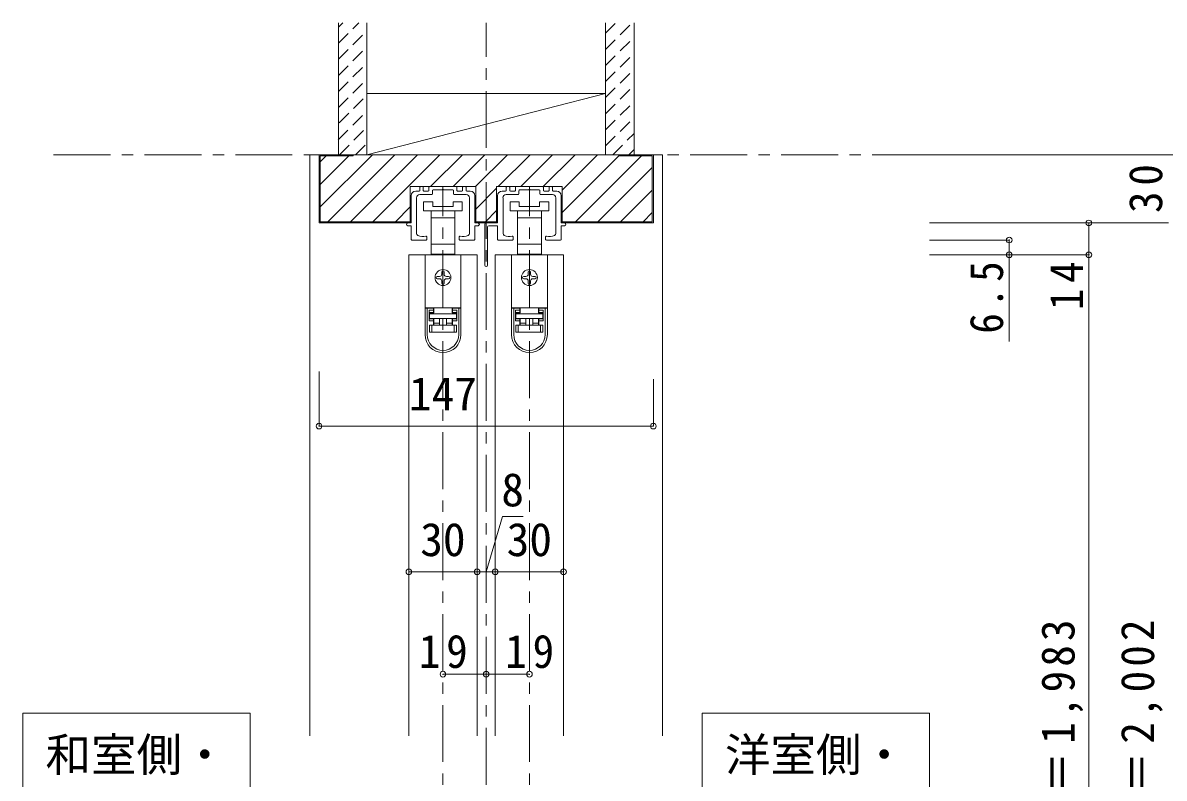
# Model space of a CAD drawing. Units: millimetres, scale not verified. Extents: x -973 to 977, y -701 to 696.
# Drawn here: x -591 to -89, y -335 to -2 of the extents above; entities that cross this region are included whole.
import ezdxf
from ezdxf.enums import TextEntityAlignment as Align

# ---------------------------------------------------------------- set-up
doc = ezdxf.new("R2010")
doc.units = ezdxf.units.MM
doc.header["$LTSCALE"] = 5
doc.header["$PDMODE"] = 32
doc.header["$PDSIZE"] = 2.5
doc.linetypes.add('CHAIN1', pattern=[8, 5, -1, 1, -1])
doc.linetypes.add('DASHED1', pattern=[1.8, 1.2, -0.6])
for name, color, linetype, lineweight in [('0-1_通り芯', 4, 'CHAIN1', 9), ('0-2_柱', 3, 'Continuous', 9), ('0-3_仕上げ', 2, 'Continuous', 9), ('0-4_枠', 3, 'Continuous', 9), ('0-6_扉', 6, 'Continuous', 9), ('0-7_金物', 7, 'Continuous', 9), ('0-A_文字', 7, 'Continuous', 9), ('0-B_寸法', 7, 'Continuous', 9), ('0-C_ハッチ', 4, 'DASHED1', 9)]:
    doc.layers.add(name, color=color, linetype=linetype, lineweight=lineweight)
doc.styles.add('ＭＳ ゴシック', font='')
doc.styles.get('ＭＳ ゴシック').set_extended_font_data('MS Gothic')

# ---------------------------------------------------------------- blocks, each defined once
blk = doc.blocks.new('02')
at = {"layer": '0-B_寸法'}
for p, q in [((-12, 6.623), (-10.45, 6.623)), ((-10.15, 6.923), (-10.15, 8.323)), ((-10.15, 5.123), (-4.95, 5.123)), ((-8.95, 8.623), (-9.85, 8.623)), ((-8.65, 6.923), (-8.65, 8.323)), ((-6.45, 6.623), (-8.35, 6.623)), ((-6.15, 8.323), (-6.15, 6.923)), ((-5.85, 8.623), (5.85, 8.623)), ((-4.65, 5.423), (-4.65, 6.823)), ((-4.35, 7.123), (-0.3, 7.123)), ((0, 7.423), (-0.3, 7.123)), ((0, 7.423), (0.3, 7.123)), ((4.35, 7.123), (0.3, 7.123)), ((4.65, 5.423), (4.65, 6.823)), ((10.15, 5.123), (4.95, 5.123)), ((6.15, 8.323), (6.15, 6.923)), ((6.45, 6.623), (8.35, 6.623)), ((8.65, 6.923), (8.65, 8.323)), ((8.95, 8.623), (9.85, 8.623)), ((10.15, 6.923), (10.15, 8.323)), ((12, 6.623), (10.45, 6.623)), ((-14, 4.623), (-14, -7.377)), ((-11.6, -11.949), (-11.6, 3.623)), ((11.6, -11.949), (11.6, 3.623)), ((14, 4.623), (14, -7.377)), ((-15.4, -7.377), (-14, -7.377)), ((-15.4, -8.577), (-14, -8.577)), ((-14, -14.577), (-14, -8.577)), ((15.4, -7.377), (14, -7.377)), ((15.4, -8.577), (14, -8.577)), ((14, -14.577), (14, -8.577)), ((-13.7, -14.877), (-7.45, -14.877)), ((-7.15, -14.577), (-7.15, -13.502)), ((7.15, -14.577), (7.15, -13.502)), ((13.7, -14.877), (7.45, -14.877))]:
    blk.add_line(p, q, dxfattribs=at)
for centre, radius, start, end in [((-12, 4.623), 2, 90, 180), ((-10.15, 3.623), 1.5, 90, 180), ((-10.45, 6.923), 0.3, 270, 0), ((-9.85, 8.323), 0.3, 90, 180), ((-8.95, 8.323), 0.3, 0, 90), ((-8.35, 6.923), 0.3, 180, 270), ((-6.45, 6.923), 0.3, 270, 0), ((-5.85, 8.323), 0.3, 90, 180), ((-4.95, 5.423), 0.3, 270, 0), ((-4.35, 6.823), 0.3, 90, 180), ((4.35, 6.823), 0.3, 0, 90), ((4.95, 5.423), 0.3, 180, 270), ((5.85, 8.323), 0.3, 0, 90), ((6.45, 6.923), 0.3, 180, 270), ((8.35, 6.923), 0.3, 270, 0), ((8.95, 8.323), 0.3, 90, 180), ((9.85, 8.323), 0.3, 0, 90), ((10.45, 6.923), 0.3, 180, 270), ((10.15, 3.623), 1.5, 0, 90), ((12, 4.623), 2, 0, 90), ((-15.4, -7.977), 0.6, 90, 180), ((-15.4, -7.977), 0.6, 180, 270), ((15.4, -7.977), 0.6, 0, 90), ((15.4, -7.977), 0.6, 270, 0), ((-13.7, -14.577), 0.3, 180, 270), ((-10.6, -11.949), 1, 180, 243.25632), ((-8.8, -8.377), 5, 243.25632, 284.75682), ((-7.45, -13.502), 0.3, 0, 104.75682), ((-7.45, -14.577), 0.3, 270, 0), ((7.45, -13.502), 0.3, 75.24318, 180), ((7.45, -14.577), 0.3, 180, 270), ((8.8, -8.377), 5, 255.24318, 296.74368), ((10.6, -11.949), 1, 296.74368, 0), ((13.7, -14.577), 0.3, 270, 0)]:
    blk.add_arc(centre, radius, start, end, dxfattribs=at)
blk = doc.blocks.new('03')
at = {"layer": '0-B_寸法'}
for p, q in [((-13.079, 5.476), (-13.079, -6.524)), ((-11.079, 7.476), (-9.529, 7.476)), ((-9.229, 7.776), (-9.229, 9.176)), ((-9.229, 5.976), (-4.029, 5.976)), ((-8.029, 9.476), (-8.929, 9.476)), ((-7.729, 7.776), (-7.729, 9.176)), ((-5.529, 7.476), (-7.429, 7.476)), ((-5.229, 9.176), (-5.229, 7.776)), ((-4.929, 9.476), (6.771, 9.476)), ((-3.729, 6.276), (-3.729, 7.676)), ((-3.429, 7.976), (0.621, 7.976)), ((0.921, 8.276), (0.621, 7.976)), ((0.921, 8.276), (1.221, 7.976)), ((5.271, 7.976), (1.221, 7.976)), ((5.571, 6.276), (5.571, 7.676)), ((11.071, 5.976), (5.871, 5.976)), ((7.071, 9.176), (7.071, 7.776)), ((7.371, 7.476), (9.271, 7.476)), ((9.571, 7.776), (9.571, 9.176)), ((9.871, 9.476), (10.771, 9.476)), ((11.071, 7.776), (11.071, 9.176)), ((12.921, 7.476), (11.371, 7.476)), ((14.921, 5.476), (14.921, -6.524)), ((-10.679, -11.096), (-10.679, 4.476)), ((12.521, -11.096), (12.521, 4.476)), ((-18.679, -25.124), (-18.679, -7.024)), ((-18.179, -6.524), (-13.079, -6.524)), ((-17.479, -25.124), (-17.479, -8.224)), ((-16.979, -7.724), (-13.079, -7.724)), ((-13.079, -13.724), (-13.079, -7.724)), ((16.321, -6.524), (14.921, -6.524)), ((16.321, -7.724), (14.921, -7.724)), ((14.921, -13.724), (14.921, -7.724)), ((-12.779, -14.024), (-6.529, -14.024)), ((-6.229, -13.724), (-6.229, -12.649)), ((8.071, -13.724), (8.071, -12.649)), ((14.621, -14.024), (8.371, -14.024))]:
    blk.add_line(p, q, dxfattribs=at)
for centre, radius, start, end in [((-11.079, 5.476), 2, 90, 180), ((-9.229, 4.476), 1.5, 90, 180), ((-9.529, 7.776), 0.3, 270, 0), ((-8.929, 9.176), 0.3, 90, 180), ((-8.029, 9.176), 0.3, 0, 90), ((-7.429, 7.776), 0.3, 180, 270), ((-5.529, 7.776), 0.3, 270, 0), ((-4.929, 9.176), 0.3, 90, 180), ((-4.029, 6.276), 0.3, 270, 0), ((-3.429, 7.676), 0.3, 90, 180), ((5.271, 7.676), 0.3, 0, 90), ((5.871, 6.276), 0.3, 180, 270), ((6.771, 9.176), 0.3, 0, 90), ((7.371, 7.776), 0.3, 180, 270), ((9.271, 7.776), 0.3, 270, 0), ((9.871, 9.176), 0.3, 90, 180), ((10.771, 9.176), 0.3, 0, 90), ((11.371, 7.776), 0.3, 180, 270), ((11.071, 4.476), 1.5, 0, 90), ((12.921, 5.476), 2, 0, 90), ((-18.179, -7.024), 0.5, 90, 180), ((-16.979, -8.224), 0.5, 90, 180), ((16.321, -7.124), 0.6, 0, 90), ((16.321, -7.124), 0.6, 270, 0), ((-12.779, -13.724), 0.3, 180, 270), ((-9.679, -11.096), 1, 180, 243.25632), ((-7.879, -7.524), 5, 243.25632, 284.75682), ((-6.529, -12.649), 0.3, 0, 104.75682), ((-6.529, -13.724), 0.3, 270, 0), ((8.371, -12.649), 0.3, 75.24318, 180), ((8.371, -13.724), 0.3, 180, 270), ((9.721, -7.524), 5, 255.24318, 296.74368), ((11.521, -11.096), 1, 296.74368, 0), ((14.621, -13.724), 0.3, 270, 0), ((-18.079, -25.124), 0.6, 180, 0)]:
    blk.add_arc(centre, radius, start, end, dxfattribs=at)
blk = doc.blocks.new('下荷重(戸車)')
at = {"layer": '0-7_金物'}
for p, q in [((8.5, 37.107), (4.5, 37.107)), ((5.25, 30.107), (5.25, 33.107)), ((-5.25, 30.107), (0, 30.107)), ((0, 30.107), (5.25, 30.107)), ((5.25, 18.507), (5.25, 30.107)), ((0, 18.507), (-5.25, 18.507)), ((-5.25, 18.507), (-5.25, 14.107)), ((5.25, 18.507), (0, 18.507)), ((5.25, 14.107), (5.25, 18.507)), ((7.9, 13.807), (-7.9, 13.807)), ((-7.9, 13.807), (-7.9, -9.493)), ((-5.25, 14.107), (-4, 14.107)), ((-4, 14.107), (-4, 13.807)), ((4, 14.107), (-4, 14.107)), ((4, 14.107), (5.25, 14.107)), ((4, 13.807), (4, 14.107)), ((7.9, 13.807), (7.9, -9.493)), ((-0.5, 6.307), (-0.5, 5.307)), ((0.5, 5.307), (0.5, 6.307)), ((-1.5, 4.307), (-2.5, 4.307)), ((-2.5, 3.307), (-1.5, 3.307)), ((-0.5, 2.307), (-0.5, 1.307)), ((0.5, 1.307), (0.5, 2.307)), ((2.5, 4.307), (1.5, 4.307)), ((1.5, 3.307), (2.5, 3.307)), ((7.9, -9.493), (-7.9, -9.493)), ((-7.9, -9.493), (-7.9, -9.593)), ((-6.9, -9.593), (-7.9, -9.593)), ((-7.9, -9.593), (-7.9, -21.293)), ((-4.2, -9.593), (-6.9, -9.593)), ((-6.9, -21.293), (-6.9, -9.593)), ((-4.9, -9.593), (-4.9, -9.493)), ((-4.2, -9.593), (-4.2, -10.593)), ((-4, -11.693), (-4, -9.493)), ((4, -9.493), (4, -11.693)), ((6.9, -9.593), (4.2, -9.593)), ((4.2, -10.593), (4.2, -9.593)), ((4.9, -9.493), (4.9, -9.593)), ((6.9, -9.593), (6.9, -21.293)), ((7.9, -9.593), (6.9, -9.593)), ((7.9, -9.493), (7.9, -9.593)), ((7.9, -21.293), (7.9, -9.593)), ((-6.1, -10.593), (-6.1, -15.293)), ((-6.1, -10.593), (-4.2, -10.593)), ((-6.1, -14.293), (-4.2, -14.293)), ((-5.9, -11.693), (-5.9, -12.193)), ((-4, -11.693), (-5.9, -11.693)), ((-5.9, -12.193), (5.9, -12.193)), ((-5.9, -14.193), (-5.9, -12.193)), ((5.9, -14.193), (-5.9, -14.193)), ((-4.2, -14.293), (-4.2, -15.293)), ((-4, -16.193), (-4, -14.193)), ((-1.5, -14.193), (-1.5, -17.193)), ((1.5, -14.193), (1.5, -17.193)), ((5.9, -11.693), (4, -11.693)), ((4.2, -11.593), (4.2, -10.593)), ((4.2, -10.593), (6.1, -10.593)), ((6.1, -11.593), (4.2, -11.593)), ((5.9, -12.193), (5.9, -11.693)), ((5.9, -12.193), (5.9, -14.193)), ((6.1, -15.293), (6.1, -10.593)), ((-4.2, -15.293), (-6.1, -15.293)), ((-5.9, -17.193), (-4.9, -17.193)), ((-4.9, -17.193), (4.9, -17.193)), ((-4.9, -17.193), (-4.9, -20.193)), ((-4.2, -15.293), (-4.2, -17.193)), ((1.5, -16.193), (4, -16.193)), ((6.1, -15.293), (4.2, -15.293)), ((4.2, -17.193), (4.2, -15.293)), ((4.9, -17.193), (5.9, -17.193)), ((5.9, -17.193), (5.9, -20.193)), ((4.9, -20.193), (-4.9, -20.193))]:
    blk.add_line(p, q, dxfattribs=at)
for points in [[(-8.5, 33.107), (0, 33.107), (8.5, 33.107), (8.5, 37.107)], [(4.5, 37.107), (4.5, 35.107), (-4.5, 35.107), (-4.5, 37.107), (-8.5, 37.107), (-8.5, 33.107)], [(-5.25, 33.107), (-5.25, 30.107), (-5.25, 18.507)], [(-4.2, -10.593), (-4.2, -11.593), (-6.1, -11.593)], [(4, -14.193), (4, -16.193), (4, -17.193)], [(4.2, -15.293), (4.2, -14.293), (6.1, -14.293)], [(-4.9, -20.193), (-5.9, -20.193), (-5.9, -17.193)], [(-4, -17.193), (-4, -16.193), (-1.5, -16.193)], [(5.9, -20.193), (4.9, -20.193), (4.9, -17.193)]]:
    blk.add_lwpolyline(points, dxfattribs=at)
blk.add_circle((0, 3.807), 3.5, dxfattribs=at)
for centre, radius, start, end in [((-1.5, 5.307), 1, 270, 0), ((0, 6.307), 0.5, 90, 180), ((0, 6.307), 0.5, 0, 90), ((1.5, 5.307), 1, 180, 270), ((-2.5, 3.807), 0.5, 90, 180), ((-2.5, 3.807), 0.5, 180, 270), ((-1.5, 2.307), 1, 0, 90), ((0, 1.307), 0.5, 180, 270), ((0, 1.307), 0.5, 270, 0), ((1.5, 2.307), 1, 90, 180), ((2.5, 3.807), 0.5, 0, 90), ((2.5, 3.807), 0.5, 270, 0), ((0, -21.293), 7.9, 180, 0), ((0, -21.293), 6.9, 180, 0)]:
    blk.add_arc(centre, radius, start, end, dxfattribs=at)

msp = doc.modelspace()

# ---------------------------------------------------------------- linework, layer by layer
at = {"layer": '0-1_通り芯'}
for p, q in [((-387.347, -577.5), (-387.347, -2.5)), ((-577.597, -60.5), (-33.347, -60.5)), ((-406.347, -567.5), (-406.347, -74.5)), ((-368.347, -567.5), (-368.347, -74.5))]:
    msp.add_line(p, q, dxfattribs=at)
at = {"layer": '0-2_柱', "color": 7}
msp.add_line((-439.847, -60.5), (-334.847, -33.5), dxfattribs=at)
at = {"layer": '0-2_柱'}
for p, q in [((-439.847, -33.5), (-334.847, -33.5)), ((-439.847, -60.5), (-334.847, -60.5))]:
    msp.add_line(p, q, dxfattribs=at)
at = {"layer": '0-3_仕上げ'}
for p, q in [((-452.347, -60.5), (-452.347, -2.5)), ((-439.847, -60.5), (-439.847, -2.5)), ((-334.847, -60.5), (-334.847, -2.5)), ((-322.347, -60.5), (-322.347, -2.5))]:
    msp.add_line(p, q, dxfattribs=at)
at = {"layer": '0-4_枠', "color": 4}
for p, q in [((-464.847, -60.5), (-460.847, -60.5)), ((-464.847, -60.5), (-464.847, -316)), ((-309.847, -60.5), (-313.847, -60.5)), ((-309.847, -316), (-309.847, -60.5))]:
    msp.add_line(p, q, dxfattribs=at)
at = {"layer": '0-4_枠'}
for p, q in [((-460.847, -90.5), (-460.847, -60.5)), ((-313.847, -60.5), (-460.847, -60.5)), ((-460.347, -90), (-460.347, -61)), ((-445.847, -61), (-460.347, -61)), ((-445.847, -60.5), (-445.847, -61)), ((-328.847, -61), (-328.847, -60.5)), ((-328.847, -61), (-314.347, -61)), ((-314.347, -90), (-314.347, -61)), ((-313.847, -90.5), (-313.847, -60.5)), ((-420.747, -90.5), (-420.747, -74.5)), ((-391.947, -74.5), (-420.747, -74.5)), ((-391.947, -90.5), (-391.947, -74.5)), ((-382.747, -90.5), (-382.747, -74.5)), ((-353.947, -74.5), (-382.747, -74.5)), ((-353.947, -90.5), (-353.947, -74.5)), ((-460.347, -90), (-420.747, -90)), ((-382.747, -90), (-391.947, -90)), ((-314.347, -90), (-353.947, -90)), ((-420.747, -90.5), (-460.847, -90.5)), ((-382.747, -90.5), (-391.947, -90.5)), ((-313.847, -90.5), (-353.947, -90.5))]:
    msp.add_line(p, q, dxfattribs=at)
at = {"layer": '0-6_扉'}
for p, q in [((-391.347, -104.5), (-421.347, -104.5)), ((-421.347, -104.5), (-421.347, -316)), ((-391.347, -104.5), (-391.347, -316)), ((-353.347, -104.5), (-383.347, -104.5)), ((-383.347, -104.5), (-383.347, -316)), ((-353.347, -104.5), (-353.347, -316))]:
    msp.add_line(p, q, dxfattribs=at)
at = {"layer": '0-7_金物', "color": 6}
msp.add_line((-353.347, -104.5), (-383.347, -104.5), dxfattribs=at)
at = {"layer": '0-A_文字'}
for p, q in [((-591.097, -346), (-591.097, -306)), ((-591.097, -306), (-491.097, -306)), ((-491.097, -306), (-491.097, -346)), ((-292.347, -306), (-192.347, -306)), ((-192.347, -306), (-192.347, -346))]:
    msp.add_line(p, q, dxfattribs=at)
msp.add_lwpolyline([(-192.347, -346), (-292.347, -346), (-292.347, -306)], dxfattribs=at)
at = {"layer": '0-B_寸法', "color": 4}
for p, q in [((-52.347, -60.5), (-192.347, -60.5)), ((-87.347, -90.5), (-192.347, -90.5)), ((-122.347, -90.5), (-122.347, -104.5)), ((-157.347, -98), (-192.347, -98)), ((-157.347, -98), (-157.347, -142.685)), ((-122.347, -104.5), (-192.347, -104.5)), ((-122.347, -104.5), (-122.347, -547.5)), ((-460.847, -179.804), (-460.847, -155.746)), ((-313.847, -179.804), (-313.847, -159.246)), ((-460.847, -179.804), (-313.847, -179.804)), ((-421.347, -243.883), (-353.347, -243.883)), ((-406.347, -288.883), (-387.347, -288.883)), ((-387.347, -288.883), (-368.347, -288.883))]:
    msp.add_line(p, q, dxfattribs=at)
msp.add_lwpolyline([(-387.347, -243.883), (-380.22, -219.494), (-371.153, -219.494)], dxfattribs=at)
at = {"layer": '0-B_寸法'}
for p in [(-122.347, -90.5), (-157.347, -98), (-157.347, -104.5), (-122.347, -104.5), (-460.847, -179.804), (-313.847, -179.804), (-421.347, -243.883), (-391.347, -243.883), (-383.347, -243.883), (-353.347, -243.883), (-406.347, -288.883), (-387.347, -288.883), (-368.347, -288.883)]:
    msp.add_point(p, dxfattribs=at)
at = {"layer": '0-C_ハッチ'}
for p, q in [((-452.347, -11.466), (-443.381, -2.5)), ((-452.347, -4.395), (-450.452, -2.5)), ((-334.847, -14.174), (-323.173, -2.5)), ((-334.847, -7.103), (-330.244, -2.5)), ((-452.347, -18.537), (-439.847, -6.037)), ((-334.847, -21.246), (-322.347, -8.746)), ((-452.347, -25.608), (-439.847, -13.108)), ((-334.847, -28.317), (-322.347, -15.817)), ((-452.347, -32.679), (-439.847, -20.179)), ((-334.847, -35.388), (-322.347, -22.888)), ((-452.347, -39.751), (-439.847, -27.251)), ((-334.847, -42.459), (-322.347, -29.959)), ((-452.025, -46.5), (-439.847, -34.322)), ((-334.847, -49.53), (-322.347, -37.03)), ((-452.375, -53.921), (-439.847, -41.393)), ((-334.847, -56.601), (-322.347, -44.101)), ((-451.883, -60.5), (-439.847, -48.464)), ((-331.675, -60.5), (-322.347, -51.172)), ((-444.812, -60.5), (-439.847, -55.535)), ((-324.604, -60.5), (-322.347, -58.243))]:
    msp.add_line(p, q, dxfattribs=at)
at = {"layer": '0-C_ハッチ', "linetype": 'Continuous'}
for p, q in [((-460.347, -83.472), (-437.375, -60.5)), ((-460.347, -63.673), (-457.674, -61)), ((-460.347, -73.573), (-447.774, -61)), ((-456.975, -90), (-427.475, -60.5)), ((-447.076, -90), (-417.576, -60.5)), ((-437.176, -90), (-407.676, -60.5)), ((-411.777, -74.5), (-397.777, -60.5)), ((-401.877, -74.5), (-387.877, -60.5)), ((-391.978, -74.5), (-377.978, -60.5)), ((-382.078, -74.5), (-368.078, -60.5)), ((-372.179, -74.5), (-358.179, -60.5)), ((-362.279, -74.5), (-348.279, -60.5)), ((-353.947, -76.067), (-338.38, -60.5)), ((-353.947, -85.967), (-328.847, -60.867)), ((-319.081, -61), (-348.081, -90)), ((-338.181, -90), (-314.347, -66.166)), ((-391.947, -84.369), (-382.747, -75.169)), ((-328.282, -90), (-314.347, -76.065)), ((-420.747, -83.47), (-427.277, -90)), ((-387.679, -90), (-382.747, -85.068)), ((-318.382, -90), (-314.347, -85.965))]:
    msp.add_line(p, q, dxfattribs=at)

# ---------------------------------------------------------------- block references
at = {"layer": '0-7_金物'}
for name, p in [('02', (-406.347, -83.123)), ('03', (-369.268, -83.976)), ('下荷重(戸車)', (-406.347, -118.307)), ('下荷重(戸車)', (-368.347, -118.307))]:
    msp.add_blockref(name, p, dxfattribs=at)

# ---------------------------------------------------------------- texts
at = {"layer": '0-A_文字', "style": 'ＭＳ ゴシック'}
for s, p in [('和室側・', (-581.097, -336)), ('洋室側・', (-282.347, -336))]:
    msp.add_text(s, height=14.66, dxfattribs=at).set_placement(p, align=Align.BOTTOM_LEFT)
at = {"layer": '0-B_寸法', "style": 'ＭＳ ゴシック'}
for s, p in [('147', (-421.347, -177.304)), ('8', (-380.686, -219.494)), ('30', (-416.347, -241.383)), ('30', (-378.347, -241.383))]:
    msp.add_text(s, height=14.66, dxfattribs=at).set_placement(p, align=Align.BOTTOM_LEFT)
at = {"layer": '0-B_寸法', "char_height": 14.66, "attachment_point": 7, "rotation": 90, "style": 'ＭＳ ゴシック'}
for s, insert in [('\\T1.27;\\W0.95;30', (-89.847, -86.125)), ('\\T1.27;\\W0.9;6.5', (-159.847, -139.167)), ('\\T1.27;\\W0.95;14', (-124.847, -128.894)), ('\\T1.19;\\W0.95;枠内＝2,002', (-89.847, -387.25)), ('\\T1.19;\\W0.95;ＤＨ＝1,983', (-124.847, -387.25))]:
    msp.add_mtext(s, dxfattribs=dict(at, insert=insert))
at = {"layer": '0-B_寸法', "char_height": 14.66, "attachment_point": 7, "style": 'ＭＳ ゴシック'}
for insert in [(-416.972, -286.383), (-378.972, -286.383)]:
    msp.add_mtext('\\T1.27;\\W0.95;19', dxfattribs=dict(at, insert=insert))

doc.saveas('drawing.dxf')
